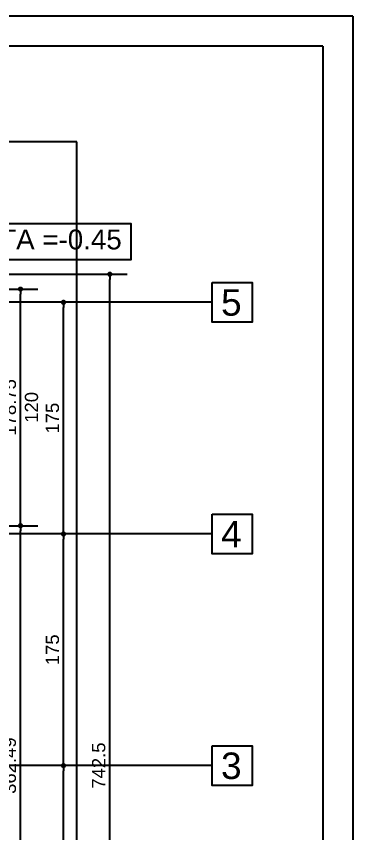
# Model space of a CAD drawing. Header units: millimetres. Extents: x 10453 to 58457, y -15634 to -5634.
# Drawn here: x 45437 to 45691, y -10230 to -9613 of the extents above; entities that cross this region are included whole.
import ezdxf

# ---------------------------------------------------------------- set-up
doc = ezdxf.new("R2010")
doc.units = ezdxf.units.MM
doc.header["$MEASUREMENT"] = 0
doc.layers.get('Defpoints').update_dxf_attribs({"color": 210, "lineweight": 0})
doc.styles.add('1pe200', font='arial.ttf', dxfattribs={"height": 55})
doc.styles.get("Standard").update_dxf_attribs({"font": 'arial.ttf', "height": 10})
doc.dimstyles.get("Standard").update_dxf_attribs({"dimscale": 1.3, "dimtxt": 35, "dimasz": 3, "dimexe": 10, "dimexo": 20, "dimgap": 2.5, "dimtad": 1, "dimdsep": 46, "dimtxsty": 'Standard', "dimblk": 'DOT', "dimcen": 3, "dimazin": 0, "dimtfac": 1, "dimtofl": 0, "dimtmove": 0, "dimatfit": 3, "dimldrblk": 'DOT', "dimfxl": 0.18, "dimtolj": 1, "dimtzin": 0, "dimlwe": -1, "dimarcsym": 0})

# ---------------------------------------------------------------- blocks, each defined once
blk = doc.blocks.new('_Dot')
at = {"color": 0, "linetype": 'ByBlock', "lineweight": -2}
blk.add_line((-0.5, 0), (-1, 0), dxfattribs=at)
at = {"color": 0, "linetype": 'ByBlock', "const_width": 0.5}
blk.add_lwpolyline([(-0.25, 0, 1), (0.25, 0, 1)], format="xyb", close=True, dxfattribs=at)
blk = doc.blocks.new('*D228')
at = {"color": 0, "ltscale": 10, "transparency": 16777216}
for p, q in [((45408.69, -9998.27), (45453.19, -9998.27)), ((45408.69, -10360.76), (45453.19, -10360.76))]:
    blk.add_line(p, q, dxfattribs=at)
at = {"color": 0, "linetype": 'ByBlock', "lineweight": -2, "ltscale": 10, "transparency": 16777216}
blk.add_line((45440.19, -10356.86), (45440.19, -10002.17), dxfattribs=at)
at = {"layer": 'Defpoints', "color": 0, "ltscale": 10, "transparency": 16777216}
for p in [(45382.69, -9998.27), (45440.19, -9998.27), (45382.69, -10360.76)]:
    blk.add_point(p, dxfattribs=at)
at = {"color": 0, "lineweight": -2, "ltscale": 10, "transparency": 16777216, "xscale": 3.9, "yscale": 3.9, "zscale": 3.9}
for p, rotation in [((45440.19, -9998.27), 90), ((45440.19, -10360.76), 270)]:
    blk.add_blockref('_Dot', p, dxfattribs=dict(at, rotation=rotation))
at = {"color": 0, "ltscale": 10, "transparency": 16777216, "insert": (45431.83, -10179.51), "char_height": 10, "attachment_point": 5, "rotation": 90}
blk.add_mtext('\\A1;362.49', dxfattribs=at)
blk = doc.blocks.new('*D229')
at = {"color": 0, "ltscale": 10, "transparency": 16777216}
for p, q in [((45397.44, -9819.51), (45453.19, -9819.51)), ((45408.69, -9998.26), (45453.19, -9998.26))]:
    blk.add_line(p, q, dxfattribs=at)
at = {"color": 0, "linetype": 'ByBlock', "lineweight": -2, "ltscale": 10, "transparency": 16777216}
blk.add_line((45440.19, -9994.36), (45440.19, -9823.41), dxfattribs=at)
at = {"layer": 'Defpoints', "color": 0, "ltscale": 10, "transparency": 16777216}
for p in [(45371.44, -9819.51), (45440.19, -9819.51), (45382.69, -9998.26)]:
    blk.add_point(p, dxfattribs=at)
at = {"color": 0, "lineweight": -2, "ltscale": 10, "transparency": 16777216, "xscale": 3.9, "yscale": 3.9, "zscale": 3.9}
for p, rotation in [((45440.19, -9819.51), 90), ((45440.19, -9998.26), 270)]:
    blk.add_blockref('_Dot', p, dxfattribs=dict(at, rotation=rotation))
at = {"color": 0, "ltscale": 10, "transparency": 16777216, "char_height": 10, "attachment_point": 5, "rotation": 90}
for s, insert in [('\\A1;178.75', (45431.83, -9908.88)), ('\\A1;120', (45448.54, -9908.88))]:
    blk.add_mtext(s, dxfattribs=dict(at, insert=insert))
blk = doc.blocks.new('*D232')
at = {"color": 0, "ltscale": 10, "transparency": 16777216}
for p, q in [((45490.98, -10179.51), (45485.69, -10179.51)), ((45490.98, -10354.51), (45485.69, -10354.51))]:
    blk.add_line(p, q, dxfattribs=at)
at = {"color": 0, "linetype": 'ByBlock', "lineweight": -2, "ltscale": 10, "transparency": 16777216}
blk.add_line((45472.69, -10350.61), (45472.69, -10183.41), dxfattribs=at)
at = {"layer": 'Defpoints', "color": 0, "ltscale": 10, "transparency": 16777216}
for p in [(45464.98, -10179.51), (45472.69, -10179.51), (45464.98, -10354.51)]:
    blk.add_point(p, dxfattribs=at)
at = {"color": 0, "lineweight": -2, "ltscale": 10, "transparency": 16777216, "xscale": 3.9, "yscale": 3.9, "zscale": 3.9}
for p, rotation in [((45472.69, -10179.51), 90), ((45472.69, -10354.51), 270)]:
    blk.add_blockref('_Dot', p, dxfattribs=dict(at, rotation=rotation))
at = {"color": 0, "ltscale": 10, "transparency": 16777216, "insert": (45464.33, -10267.01), "char_height": 10, "attachment_point": 5, "rotation": 90}
blk.add_mtext('\\A1;175', dxfattribs=at)
blk = doc.blocks.new('*D233')
at = {"color": 0, "linetype": 'ByBlock', "lineweight": -2, "ltscale": 10, "transparency": 16777216}
blk.add_line((45472.69, -10175.61), (45472.69, -10008.41), dxfattribs=at)
at = {"color": 0, "ltscale": 10, "transparency": 16777216}
for p, q in [((45490.98, -10004.51), (45485.69, -10004.51)), ((45490.98, -10179.51), (45485.69, -10179.51))]:
    blk.add_line(p, q, dxfattribs=at)
at = {"layer": 'Defpoints', "color": 0, "ltscale": 10, "transparency": 16777216}
for p in [(45464.98, -10004.51), (45472.69, -10004.51), (45464.98, -10179.51)]:
    blk.add_point(p, dxfattribs=at)
at = {"color": 0, "lineweight": -2, "ltscale": 10, "transparency": 16777216, "xscale": 3.9, "yscale": 3.9, "zscale": 3.9}
for p, rotation in [((45472.69, -10004.51), 90), ((45472.69, -10179.51), 270)]:
    blk.add_blockref('_Dot', p, dxfattribs=dict(at, rotation=rotation))
at = {"color": 0, "ltscale": 10, "transparency": 16777216, "insert": (45464.33, -10092.01), "char_height": 10, "attachment_point": 5, "rotation": 90}
blk.add_mtext('\\A1;175', dxfattribs=at)
blk = doc.blocks.new('*D234')
at = {"color": 0, "ltscale": 10, "transparency": 16777216}
for p, q in [((45490.98, -9829.51), (45485.69, -9829.51)), ((45490.98, -10004.51), (45485.69, -10004.51))]:
    blk.add_line(p, q, dxfattribs=at)
at = {"color": 0, "linetype": 'ByBlock', "lineweight": -2, "ltscale": 10, "transparency": 16777216}
blk.add_line((45472.69, -10000.61), (45472.69, -9833.41), dxfattribs=at)
at = {"layer": 'Defpoints', "color": 0, "ltscale": 10, "transparency": 16777216}
for p in [(45464.98, -9829.51), (45472.69, -9829.51), (45464.98, -10004.51)]:
    blk.add_point(p, dxfattribs=at)
at = {"color": 0, "lineweight": -2, "ltscale": 10, "transparency": 16777216, "xscale": 3.9, "yscale": 3.9, "zscale": 3.9}
for p, rotation in [((45472.69, -9829.51), 90), ((45472.69, -10004.51), 270)]:
    blk.add_blockref('_Dot', p, dxfattribs=dict(at, rotation=rotation))
at = {"color": 0, "ltscale": 10, "transparency": 16777216, "insert": (45464.33, -9917.01), "char_height": 10, "attachment_point": 5, "rotation": 90}
blk.add_mtext('\\A1;175', dxfattribs=at)
blk = doc.blocks.new('*D235')
at = {"color": 0, "ltscale": 10, "transparency": 16777216}
for p, q in [((45408.69, -9808.26), (45520.69, -9808.26)), ((45408.69, -10550.76), (45520.69, -10550.76))]:
    blk.add_line(p, q, dxfattribs=at)
at = {"color": 0, "linetype": 'ByBlock', "lineweight": -2, "ltscale": 10, "transparency": 16777216}
blk.add_line((45507.69, -10546.86), (45507.69, -9812.16), dxfattribs=at)
at = {"layer": 'Defpoints', "color": 0, "ltscale": 10, "transparency": 16777216}
for p in [(45382.69, -9808.26), (45507.69, -9808.26), (45382.69, -10550.76)]:
    blk.add_point(p, dxfattribs=at)
at = {"color": 0, "lineweight": -2, "ltscale": 10, "transparency": 16777216, "xscale": 3.9, "yscale": 3.9, "zscale": 3.9}
for p, rotation in [((45507.69, -9808.26), 90), ((45507.69, -10550.76), 270)]:
    blk.add_blockref('_Dot', p, dxfattribs=dict(at, rotation=rotation))
at = {"color": 0, "ltscale": 10, "transparency": 16777216, "insert": (45499.33, -10179.51), "char_height": 10, "attachment_point": 5, "rotation": 90}
blk.add_mtext('\\A1;742.5', dxfattribs=at)

msp = doc.modelspace()

# ---------------------------------------------------------------- linework, layer by layer
at = {"ltscale": 2}
for q in [(43695.989, -9613.455), (45691.19, -11017.061)]:
    msp.add_line((45691.19, -9613.455), q, dxfattribs=at)
at = {"ltscale": 10}
for p, q in [((45691.19, -9613.455), (45691.19, -11017.061)), ((45668.69, -9635.955), (43718.489, -9635.955)), ((45668.69, -9635.955), (45668.69, -10994.561)), ((45482.686, -9708.255), (44495.186, -9708.255)), ((45482.686, -10650.755), (45482.686, -9708.255))]:
    msp.add_line(p, q, dxfattribs=at)
at = {"color": 19, "ltscale": 2}
for p, q in [((45585.126, -9829.505), (43884.687, -9829.505)), ((45585.126, -10004.505), (43844.237, -10004.505)), ((45585.126, -10179.505), (43844.237, -10179.505))]:
    msp.add_line(p, q, dxfattribs=at)
at = {"ltscale": 10}
for points in [[(45402.034, -9770.052), (45523.628, -9770.052), (45523.628, -9797.444), (45402.034, -9797.444)], [(45585.126, -9814.505), (45615.126, -9814.505), (45615.126, -9844.505), (45585.126, -9844.505)], [(45585.126, -9989.505), (45615.126, -9989.505), (45615.126, -10019.505), (45585.126, -10019.505)], [(45585.126, -10164.505), (45615.126, -10164.505), (45615.126, -10194.505), (45585.126, -10194.505)]]:
    msp.add_lwpolyline(points, close=True, dxfattribs=at)

# ---------------------------------------------------------------- texts
at = {"ltscale": 10, "attachment_point": 1, "style": '1pe200'}
for s, insert, char_height, width in [('CTA =-0.45 ', (45408.975, -9774.524), 15, 114.64286), ('5', (45591.73, -9819.616), 20, 21.44505), ('4', (45591.73, -9994.616), 20, 21.44505), ('3', (45591.73, -10169.616), 20, 21.44505)]:
    msp.add_mtext(s, dxfattribs=dict(at, insert=insert, char_height=char_height, width=width))

# ---------------------------------------------------------------- dimensions: what is measured, and where the dimension line sits
at = {"ltscale": 10}
dim = msp.add_linear_dim(base=(45507.686, -9808.255), p1=(45382.686, -10550.755), p2=(45382.686, -9808.255), angle=90, dimstyle='Standard', dxfattribs=at)
dim.commit()
dim.dimension.update_dxf_attribs({"geometry": '*D235', "text_midpoint": (45499.33, -10179.505)})
dim = msp.add_linear_dim(base=(45440.186, -9819.505), p1=(45382.686, -9998.255), p2=(45371.436, -9819.505), angle=90, text='<>\\X120', dimstyle='Standard', override={"dimtmove": 1}, dxfattribs=at)
dim.commit()
dim.dimension.update_dxf_attribs({"geometry": '*D229', "text_midpoint": (45440.186, -9908.88)})
for base, p1, p2, picture, middle in [((45472.686, -9829.505), (45464.982, -10004.505), (45464.982, -9829.505), '*D234', (45464.33, -9917.005)), ((45440.186, -9998.266), (45382.686, -10360.755), (45382.686, -9998.266), '*D228', (45431.827, -10179.511)), ((45472.686, -10004.505), (45464.982, -10179.505), (45464.982, -10004.505), '*D233', (45464.33, -10092.005)), ((45472.686, -10179.505), (45464.982, -10354.505), (45464.982, -10179.505), '*D232', (45464.33, -10267.005))]:
    dim = msp.add_linear_dim(base=base, p1=p1, p2=p2, angle=90, dimstyle='Standard', override={"dimtmove": 1}, dxfattribs=at)
    dim.commit()
    dim.dimension.update_dxf_attribs({"geometry": picture, "text_midpoint": middle})

doc.saveas('drawing.dxf')
